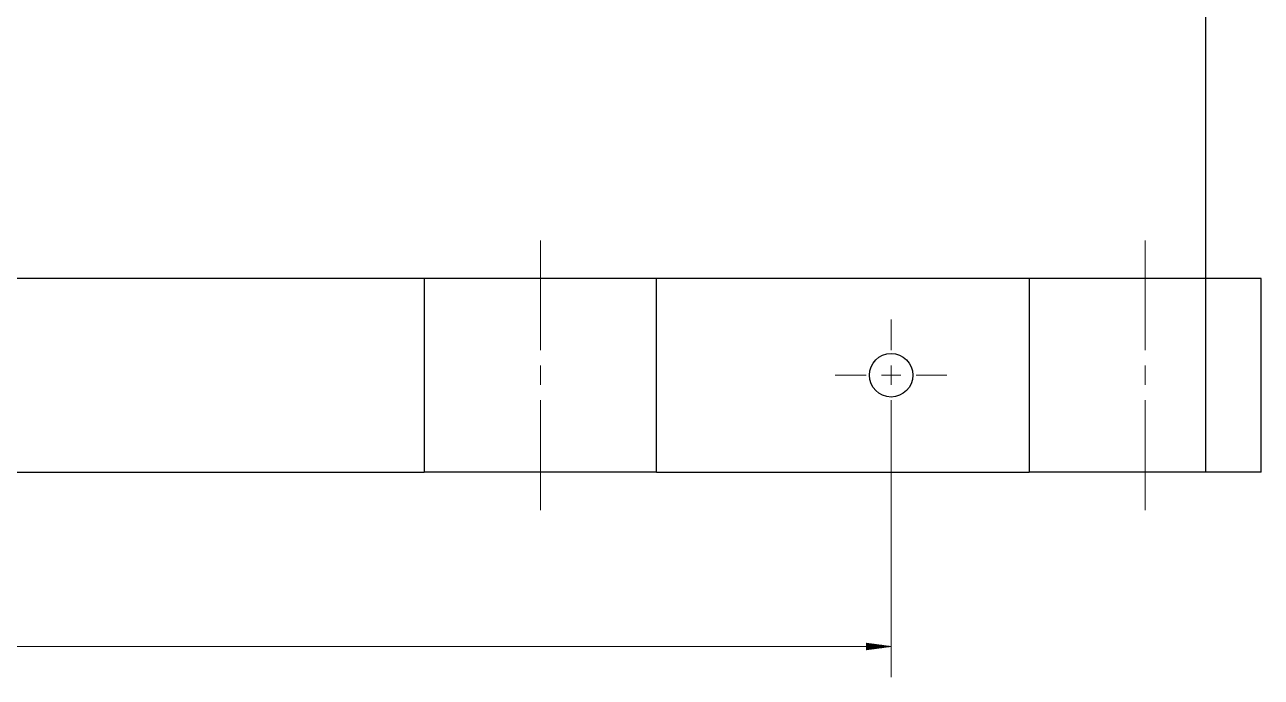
# Model space of a CAD drawing. Header units: millimetres. Extents: x 2210 to 79821, y -19430 to 2344.
# Drawn here: x 9519.2 to 9646.9, y 1570.3 to 1637.7 of the extents above; entities that cross this region are included whole.
import ezdxf

# ---------------------------------------------------------------- set-up
doc = ezdxf.new("R2010")
doc.units = ezdxf.units.MM
doc.layers.add('101', color=7, linetype='Continuous', true_color=0xffffff)

msp = doc.modelspace()

# ---------------------------------------------------------------- linework, layer by layer
msp.add_line((9641.19, 1671.23), (9641.19, 1591.53))
at = {"layer": '101', "color": 163, "linetype": 'Continuous', "lineweight": 25}
for p, q in [((9560.44, 1611.53), (9459.44, 1611.53)), ((9560.44, 1611.53), (9560.44, 1591.53)), ((9584.44, 1591.53), (9584.44, 1611.53)), ((9622.94, 1611.53), (9584.44, 1611.53)), ((9622.94, 1611.53), (9622.94, 1591.53)), ((9646.94, 1591.53), (9646.94, 1611.53)), ((9459.44, 1591.53), (9560.44, 1591.53)), ((9584.44, 1591.53), (9622.94, 1591.53))]:
    msp.add_line(p, q, dxfattribs=at)
at = {"layer": '101', "color": 151, "linetype": 'Continuous', "lineweight": 18}
for p, q in [((9608.69, 1604.13), (9608.69, 1607.3)), ((9572.44, 1602.54), (9572.44, 1600.53)), ((9608.69, 1600.53), (9608.69, 1602.54)), ((9634.94, 1602.54), (9634.94, 1600.53)), ((9606.1, 1601.53), (9602.92, 1601.53)), ((9607.69, 1601.53), (9609.69, 1601.53)), ((9611.28, 1601.53), (9614.46, 1601.53)), ((9608.69, 1598.94), (9608.69, 1595.77))]:
    msp.add_line(p, q, dxfattribs=at)
at = {"layer": '101', "color": 22, "linetype": 'Continuous', "lineweight": 18}
for p, q in [((9608.69, 1595.77), (9608.69, 1570.34)), ((9411.19, 1573.52), (9608.69, 1573.52)), ((9606.15, 1573.85), (9606.18, 1573.85)), ((9608.69, 1573.52), (9606.15, 1573.85)), ((9606.15, 1573.85), (9606.15, 1573.18)), ((9606.15, 1573.85), (9606.18, 1573.85)), ((9606.15, 1573.8), (9606.57, 1573.8)), ((9606.15, 1573.75), (9606.95, 1573.75)), ((9606.15, 1573.7), (9607.34, 1573.7)), ((9606.15, 1573.65), (9607.73, 1573.65)), ((9606.15, 1573.59), (9608.11, 1573.59)), ((9606.15, 1573.54), (9608.5, 1573.54)), ((9606.15, 1573.18), (9608.69, 1573.52)), ((9606.15, 1573.49), (9608.5, 1573.49)), ((9606.15, 1573.44), (9608.11, 1573.44)), ((9606.15, 1573.39), (9607.73, 1573.39)), ((9606.15, 1573.34), (9607.34, 1573.34)), ((9606.15, 1573.29), (9606.95, 1573.29)), ((9606.15, 1573.24), (9606.57, 1573.24)), ((9606.15, 1573.19), (9606.18, 1573.19)), ((9606.15, 1573.19), (9606.18, 1573.19))]:
    msp.add_line(p, q, dxfattribs=at)
at = {"layer": '101', "color": 163, "linetype": 'Continuous', "lineweight": 25}
msp.add_circle((9608.69, 1601.53), 2.25, dxfattribs=at)
at = {"layer": '101', "color": 151, "linetype": 'Continuous', "lineweight": 18}
for points, knots in [([(9572.44, 1615.46), (9572.44, 1613.87), (9572.44, 1604.13)], [0, 0, 0.140063, 1, 1]), ([(9634.94, 1615.46), (9634.94, 1613.87), (9634.94, 1604.13)], [0, 0, 0.140063, 1, 1]), ([(9572.44, 1598.94), (9572.44, 1590.78), (9572.44, 1587.61)], [0, 0, 0.719874, 1, 1]), ([(9634.94, 1598.94), (9634.94, 1590.78), (9634.94, 1587.61)], [0, 0, 0.719874, 1, 1])]:
    msp.add_open_spline(points, degree=1, knots=knots, dxfattribs=at)
at = {"layer": '101', "color": 163, "linetype": 'Continuous', "lineweight": 25}
for points, knots in [([(9584.44, 1611.53), (9584.03, 1611.53), (9582.83, 1611.53), (9580.93, 1611.53), (9578.44, 1611.53), (9575.55, 1611.53), (9574.01, 1611.53), (9570.87, 1611.53), (9567.85, 1611.53), (9565.14, 1611.53), (9563.95, 1611.53), (9562.05, 1611.53), (9561.35, 1611.53), (9560.54, 1611.53), (9560.44, 1611.53)], [0, 0, 0.017038, 0.066987, 0.146447, 0.25, 0.370591, 0.434737, 0.565263, 0.691342, 0.804381, 0.853553, 0.933013, 0.96194, 0.995723, 1, 1]), ([(9646.94, 1611.53), (9646.53, 1611.53), (9645.33, 1611.53), (9643.43, 1611.53), (9640.94, 1611.53), (9638.05, 1611.53), (9636.51, 1611.53), (9633.37, 1611.53), (9630.35, 1611.53), (9627.64, 1611.53), (9625.42, 1611.53), (9624.55, 1611.53), (9623.35, 1611.53), (9622.94, 1611.53)], [0, 0, 0.017037, 0.066987, 0.146447, 0.25, 0.370591, 0.434737, 0.565263, 0.691342, 0.804381, 0.896676, 0.933013, 0.982963, 1, 1]), ([(9584.44, 1591.53), (9584.34, 1591.53), (9583.53, 1591.53), (9581.96, 1591.53), (9579.75, 1591.53), (9577.03, 1591.53), (9574.01, 1591.53), (9570.87, 1591.53), (9567.85, 1591.53), (9565.14, 1591.53), (9562.92, 1591.53), (9561.35, 1591.53), (9560.54, 1591.53), (9560.44, 1591.53)], [0, 0, 0.004278, 0.038061, 0.103324, 0.195619, 0.308658, 0.434737, 0.565263, 0.691342, 0.804381, 0.896676, 0.96194, 0.995723, 1, 1]), ([(9646.94, 1591.53), (9646.53, 1591.53), (9645.33, 1591.53), (9643.43, 1591.53), (9640.94, 1591.53), (9638.05, 1591.53), (9636.51, 1591.53), (9633.37, 1591.53), (9630.35, 1591.53), (9627.64, 1591.53), (9626.45, 1591.53), (9624.55, 1591.53), (9623.85, 1591.53), (9623.04, 1591.53), (9622.94, 1591.53)], [0, 0, 0.017037, 0.066987, 0.146447, 0.25, 0.370591, 0.434737, 0.565263, 0.691342, 0.804381, 0.853553, 0.933013, 0.961939, 0.995723, 1, 1])]:
    msp.add_open_spline(points, degree=1, knots=knots, dxfattribs=at)

doc.saveas('drawing.dxf')
